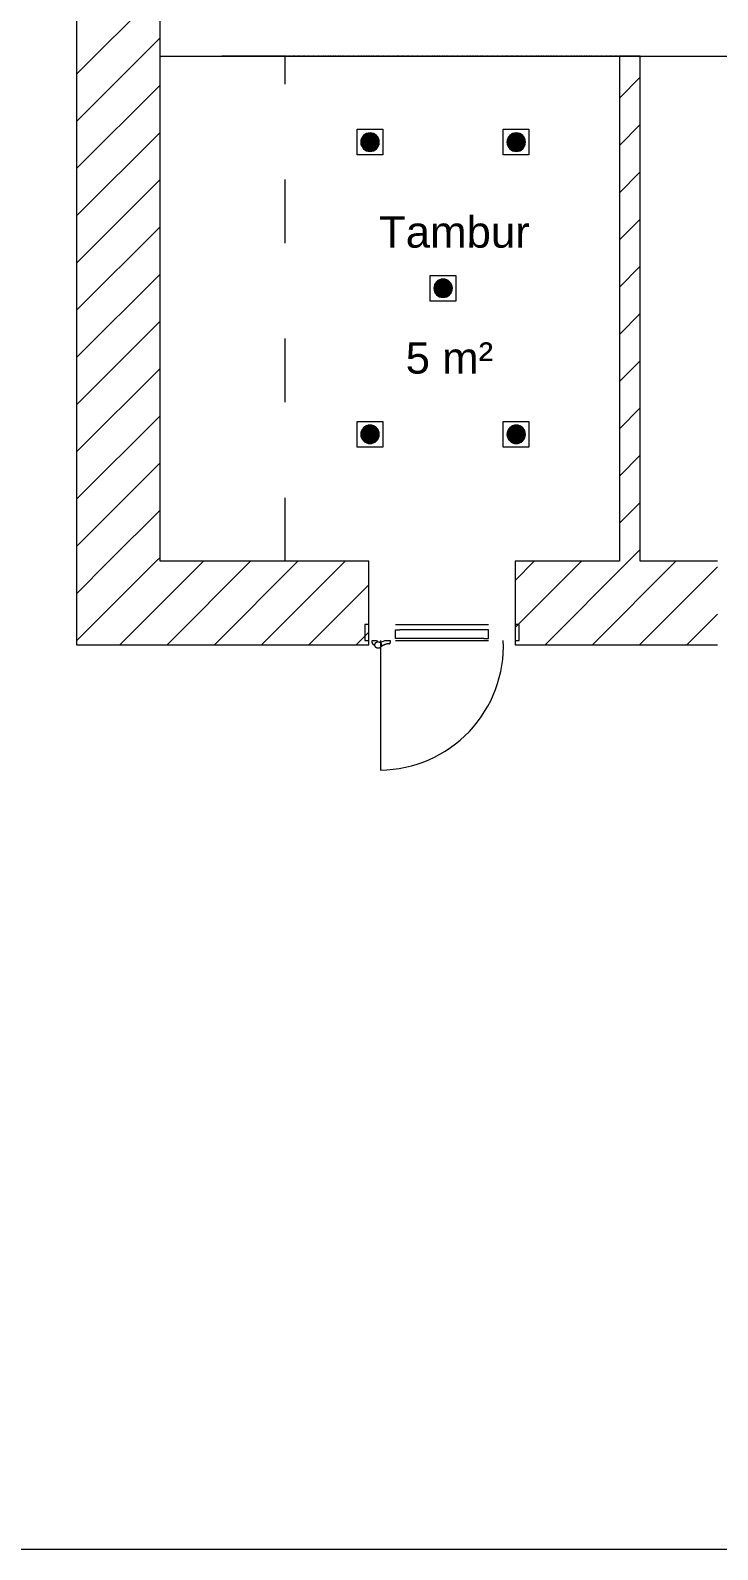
# Model space of a CAD drawing. Header units: millimetres. Extents: x 1680 to 166026, y 35966 to 91121.
# Drawn here: x 124469 to 127760, y 40910 to 48189 of the extents above; entities that cross this region are included whole.
import ezdxf

# ---------------------------------------------------------------- set-up
doc = ezdxf.new("R2010")
doc.units = ezdxf.units.MM
doc.linetypes.add('Dash', pattern=[6, 3, -3])
doc.linetypes.add('IMPORT-ACAD_ISO03W100', pattern=[762, 304.8, -457.2])
for name, color, linetype, lineweight in [('2D - Общий_Ном._пера__1', 7, 'Continuous', 15), ('A-DETL-GENF', 252, 'Continuous', 18), ('A-DOOR', 31, 'Continuous', 18), ('A-DOOR-OPNG', 31, 'Continuous', 18), ('A-GENM', 13, 'Continuous', 18)]:
    doc.layers.add(name, color=color, linetype=linetype, lineweight=lineweight)
doc.styles.add('Arial', font='arial.ttf', dxfattribs={"height": 150})

# ---------------------------------------------------------------- blocks, each defined once
blk = doc.blocks.new('plan')
at = {"color": 252, "lineweight": 20, "true_color": 0x939598}
for p, q in [((495672.1, -210562.2), (495672.1, -213712.2)), ((496072.1, -213312.2), (496072.1, -210562.2)), ((496072.1, -210892.2), (502932.1, -210892.2)), ((498372.1, -210892.2), (498272.1, -210892.2)), ((498272.1, -210892.2), (498272.1, -213312.2)), ((498372.1, -213312.2), (498372.1, -210892.2)), ((497072.1, -213312.2), (496072.1, -213312.2)), ((497072.1, -213712.2), (497072.1, -213312.2)), ((498272.1, -213312.2), (497772.1, -213312.2)), ((497772.1, -213312.2), (497772.1, -213712.2)), ((498742.1, -213312.2), (498372.1, -213312.2)), ((495672.1, -213712.2), (497072.1, -213712.2)), ((497772.1, -213712.2), (498742.1, -213712.2))]:
    blk.add_line(p, q, dxfattribs=at)
at = {"color": 252, "linetype": 'Continuous', "lineweight": 20, "true_color": 0x939598}
for p, q in [((495672.1, -210978.2), (496072.1, -210578.2)), ((495672.1, -211204.5), (496072.1, -210804.5)), ((498272.1, -211093.5), (498372.1, -210993.5)), ((495672.1, -211430.8), (496072.1, -211030.8)), ((498272.1, -211319.8), (498372.1, -211219.8)), ((495672.1, -211657.1), (496072.1, -211257.1)), ((495672.1, -211883.3), (496072.1, -211483.3)), ((498272.1, -211546.1), (498372.1, -211446.1)), ((495672.1, -212109.6), (496072.1, -211709.6)), ((498272.1, -211772.4), (498372.1, -211672.4)), ((495672.1, -212335.9), (496072.1, -211935.9)), ((498272.1, -211998.6), (498372.1, -211898.6)), ((495672.1, -212562.2), (496072.1, -212162.2)), ((498272.1, -212224.9), (498372.1, -212124.9)), ((498272.1, -212451.2), (498372.1, -212351.2)), ((495672.1, -212788.4), (496072.1, -212388.4)), ((498272.1, -212677.5), (498372.1, -212577.5)), ((495672.1, -213014.7), (496072.1, -212614.7)), ((498272.1, -212903.7), (498372.1, -212803.7)), ((495672.1, -213241), (496072.1, -212841)), ((498272.1, -213130), (498372.1, -213030)), ((495827.1, -213312.2), (496072.1, -213067.3)), ((498316.2, -213312.2), (498372.1, -213256.3)), ((495672.1, -213467.3), (495827.1, -213312.2)), ((495672.1, -213693.5), (496053.4, -213312.2)), ((495879.7, -213712.2), (496279.7, -213312.2)), ((496053.4, -213312.2), (496072.1, -213293.5)), ((496106, -213712.2), (496506, -213312.2)), ((496332.2, -213712.2), (496732.2, -213312.2)), ((496558.5, -213712.2), (496958.5, -213312.2)), ((497772.1, -213403.7), (497863.6, -213312.2)), ((497772.1, -213630), (498089.9, -213312.2)), ((497916.2, -213712.2), (498316.2, -213312.2)), ((498142.4, -213712.2), (498542.4, -213312.2)), ((498368.7, -213712.2), (498742.1, -213338.8)), ((496784.8, -213712.2), (497072.1, -213424.9)), ((498595, -213712.2), (498742.1, -213565.1)), ((497011.1, -213712.2), (497072.1, -213651.2))]:
    blk.add_line(p, q, dxfattribs=at)
at = {"color": 252, "linetype": 'Dash', "lineweight": 20, "true_color": 0x939598}
blk.add_line((498272.1, -210892.2), (496672.1, -210892.2), dxfattribs=at)
at = {"layer": 'A-DETL-GENF', "color": 252, "lineweight": 20, "true_color": 0x939598}
for p, q in [((497199.1, -213614.2), (497645.1, -213614.2)), ((497199.1, -213640.2), (497221.1, -213640.2)), ((497199.1, -213681.2), (497199.1, -213640.2)), ((497221.1, -213681.2), (497199.1, -213681.2)), ((497199.1, -213692.2), (497645.1, -213692.2)), ((497623.1, -213640.2), (497221.1, -213640.2)), ((497623.1, -213681.2), (497221.1, -213681.2)), ((497645.1, -213640.2), (497623.1, -213640.2)), ((497623.1, -213681.2), (497645.1, -213681.2)), ((497645.1, -213681.2), (497645.1, -213640.2))]:
    blk.add_line(p, q, dxfattribs=at)
at = {"layer": 'A-DOOR', "color": 252, "lineweight": 20, "true_color": 0x939598}
for p, q in [((497072.1, -213614.2), (497052.1, -213614.2)), ((497052.1, -213614.2), (497052.1, -213692.2)), ((497072.1, -213692.2), (497072.1, -213614.2)), ((497792.1, -213614.2), (497772.1, -213614.2)), ((497772.1, -213614.2), (497772.1, -213692.2)), ((497792.1, -213692.2), (497792.1, -213614.2)), ((497052.1, -213692.2), (497072.1, -213692.2)), ((497772.1, -213692.2), (497792.1, -213692.2))]:
    blk.add_line(p, q, dxfattribs=at)
at = {"layer": 'A-DOOR-OPNG', "color": 252, "lineweight": 20, "true_color": 0x939598}
blk.add_line((497128.1, -213692.2), (497128.1, -214312.2), dxfattribs=at)
blk.add_arc((497122.2, -213717.8), 594.4, 270.56736, 2.46747, dxfattribs=at)
at = {"layer": 'A-GENM', "color": 252, "linetype": 'IMPORT-ACAD_ISO03W100', "lineweight": 20, "true_color": 0x939598}
for p, q in [((496672.1, -210892.2), (496072.1, -210892.2)), ((496672.1, -213312.2), (496672.1, -210892.2)), ((498372.1, -210892.2), (498992.1, -210892.2)), ((497088.1, -213692.2), (497108.1, -213692.2)), ((497088.1, -213701.7), (497088.1, -213692.2)), ((497088.1, -213692.2), (497108.1, -213692.2)), ((497088.1, -213701.7), (497088.1, -213692.2)), ((497088.1, -213692.2), (497108.1, -213692.2)), ((497088.1, -213701.7), (497088.1, -213692.2)), ((497108.1, -213692.2), (497113.8, -213697.9)), ((497108.1, -213692.2), (497113.8, -213697.9)), ((497108.1, -213692.2), (497113.8, -213697.9)), ((497127.1, -213701.8), (497148.4, -213692.2)), ((497127.1, -213701.8), (497148.4, -213692.2)), ((497127.1, -213701.8), (497148.4, -213692.2)), ((497148.4, -213692.2), (497174.4, -213692.2)), ((497148.4, -213692.2), (497174.4, -213692.2)), ((497148.4, -213692.2), (497174.4, -213692.2)), ((497174.4, -213692.2), (497174.4, -213701.5)), ((497174.4, -213692.2), (497174.4, -213701.5)), ((497174.4, -213692.2), (497174.4, -213701.5))]:
    blk.add_line(p, q, dxfattribs=at)
blk.add_circle((497116.6, -213713.2), 15.6, dxfattribs=at)
blk.add_circle((497116.6, -213713.2), 15.6, dxfattribs=at)
blk.add_circle((497116.6, -213713.2), 15.6, dxfattribs=at)
for centre, radius, start, end in [((497098.8, -213701.7), 10.7, 180, 231.21705), ((497098.8, -213701.7), 10.7, 180, 231.21705), ((497098.8, -213701.7), 10.7, 180, 231.21705), ((497076.5, -213736.9), 31, 30.46219, 59.80471), ((497076.5, -213736.9), 31, 30.46219, 59.80471), ((497076.5, -213736.9), 31, 30.46219, 59.80471), ((497170.9, -213771.4), 64, 92.02213, 133.00576), ((497170.9, -213771.4), 64, 92.02213, 133.00576), ((497170.9, -213771.4), 64, 92.02213, 133.00576), ((497168.4, -213701.5), 6, 272.02213, 0), ((497168.4, -213701.5), 6, 272.02213, 0), ((497168.4, -213701.5), 6, 272.02213, 0)]:
    blk.add_arc(centre, radius, start, end, dxfattribs=at)
at = {"color": 252, "lineweight": 20, "true_color": 0x939598, "style": 'Arial'}
for s, p in [('Tambur', (497120.9, -211809.4)), ('5 m', (497248.4, -212413)), ('²', (497597.7, -212413))]:
    blk.add_text(s, height=150, dxfattribs=at).set_placement(p)
blk = doc.blocks.new('A$C513457DA')
at = {"lineweight": 13}
h = blk.add_hatch(color=20, dxfattribs=at)
h.set_gradient(color1=(255, 63, 0), one_color=1, tint=1, name='SPHERICAL')
h.paths.add_polyline_path([(0, 66, 1), (131, 66, 1)])
at = {"color": 7, "lineweight": 13}
blk.add_circle((66, 66, 13), 65.5, dxfattribs=at)
blk = doc.blocks.new('asdasdasda')
at = {"color": 7, "lineweight": 5}
blk.add_lwpolyline([(61.4, 61.4), (61.4, -61.4), (-61.4, -61.4), (-61.4, 61.4)], close=True, dxfattribs=at)
at = {"color": 7, "lineweight": 13, "xscale": -0.6762847886416495, "yscale": 0.6762847886416495, "zscale": 0.6762847886416495, "rotation": 180}
blk.add_blockref('A$C513457DA', (-44.3, 44.3, -9), dxfattribs=at)

msp = doc.modelspace()

# ---------------------------------------------------------------- linework, layer by layer
at = {"layer": '2D - Общий_Ном._пера__1', "color": 253, "linetype": 'Continuous', "lineweight": 0}
msp.add_lwpolyline([(115491.3, 73202.2), (137573.6, 73202.2), (137573.6, 40910.2), (115491.3, 40910.2), (115491.3, 73202.2)], dxfattribs=at)

# ---------------------------------------------------------------- block references
for name, p in [('plan', (-370982.2, 258957.2)), ('asdasdasda', (126095.2, 47653.5)), ('asdasdasda', (126795.2, 47653.5)), ('asdasdasda', (126445.2, 46953.5)), ('asdasdasda', (126095.2, 46253.5)), ('asdasdasda', (126795.2, 46253.5))]:
    msp.add_blockref(name, p)

doc.saveas('drawing.dxf')
